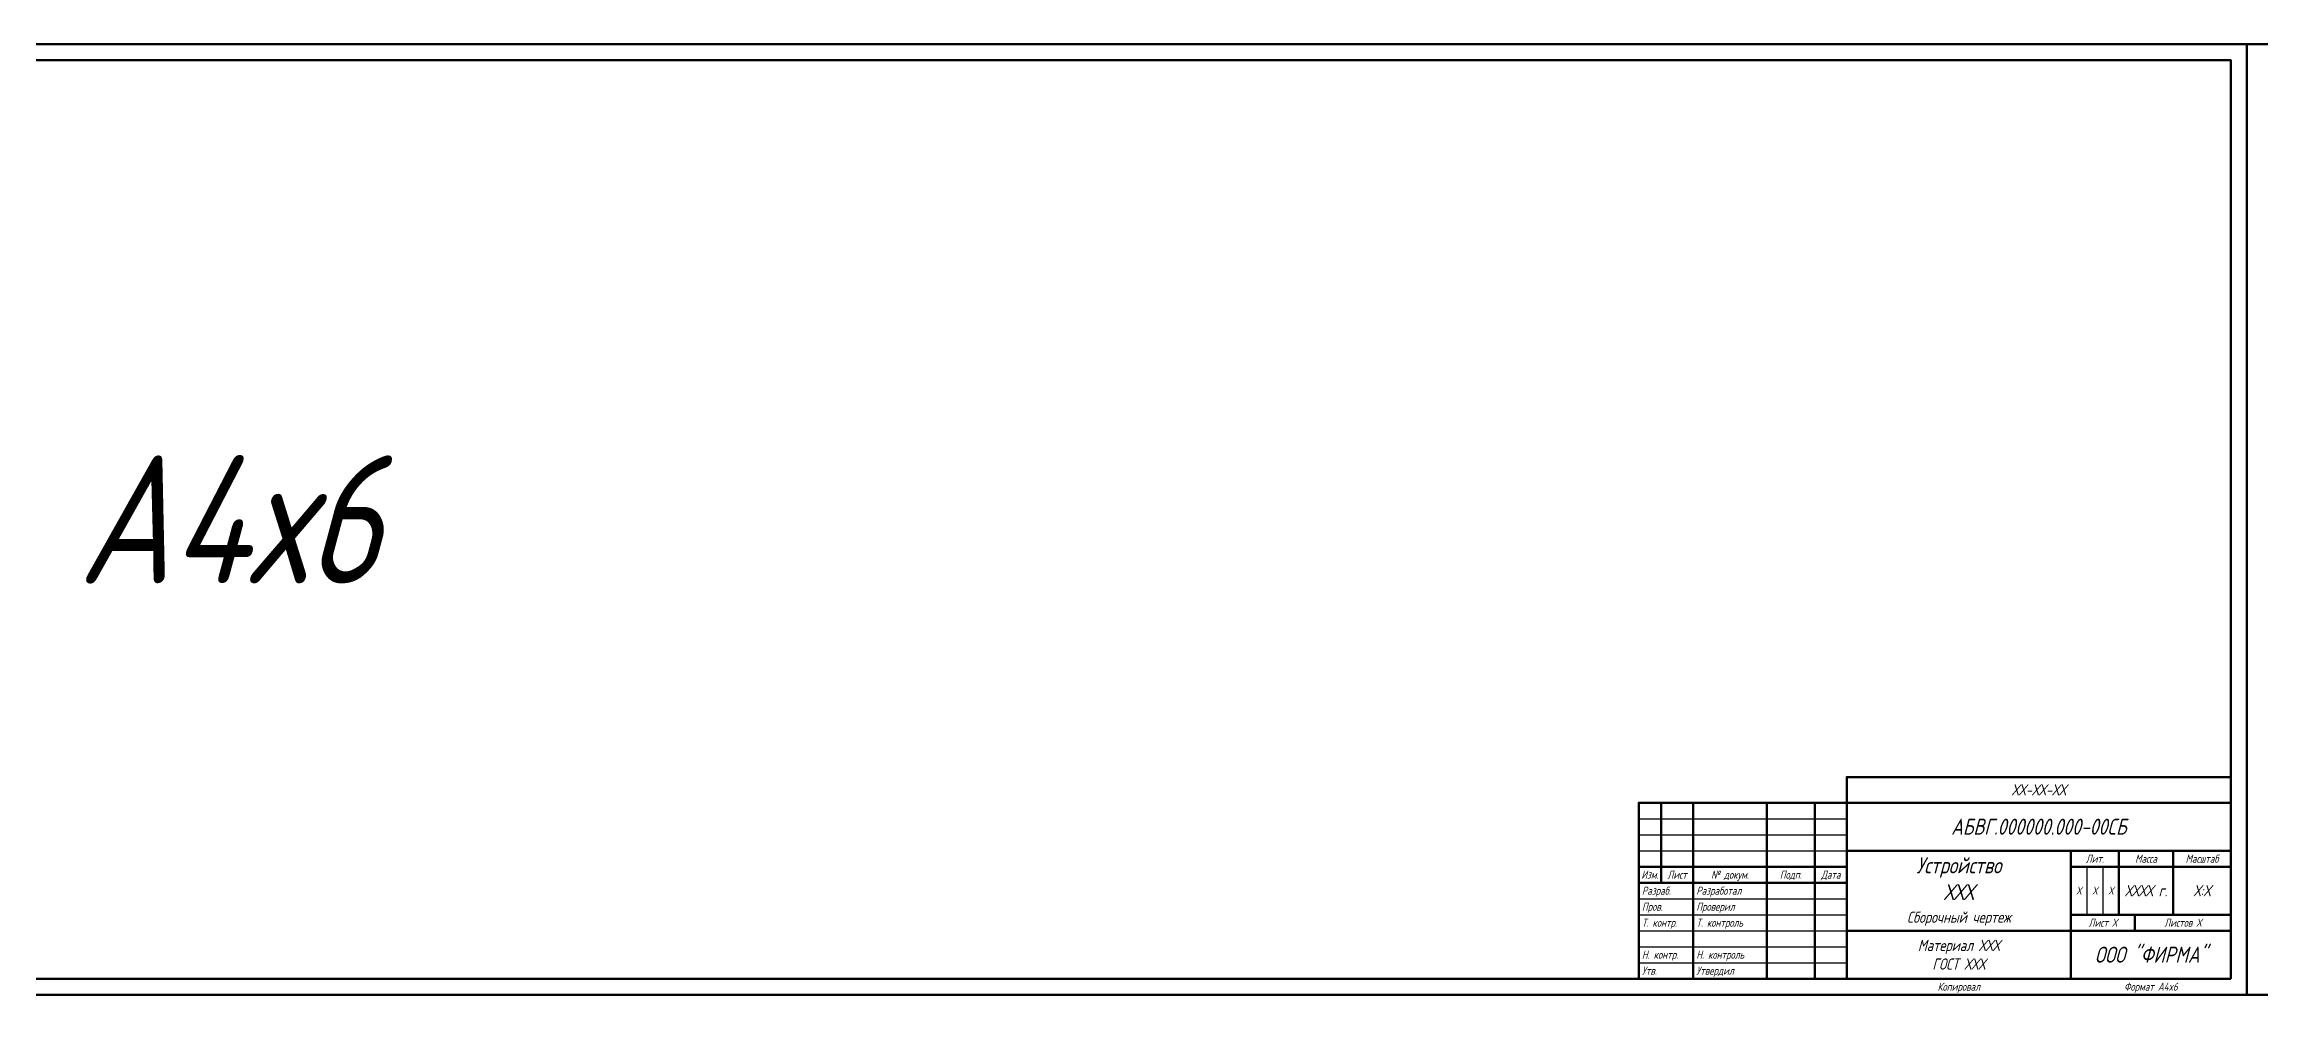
# Model space of a CAD drawing. Header units: inches. Extents: x 0 to 5320, y -3514 to 0.
# Drawn here: x 573 to 1265, y -2970 to -2673 of the extents above; entities that cross this region are included whole.
import ezdxf

# ---------------------------------------------------------------- set-up
doc = ezdxf.new("R2010")
doc.units = ezdxf.units.IN
doc.header["$MEASUREMENT"] = 0
doc.layers.get('Defpoints').update_dxf_attribs({"color": 30})
doc.styles.add('GOST_A_05.0', font='GOST_A.TTF', dxfattribs={"height": 5})
doc.styles.add('GOST_A_40.0', font='GOST_A.TTF', dxfattribs={"height": 40})
doc.styles.add('GOST_B_02.5', font='GOST_A.TTF', dxfattribs={"height": 2.5})
doc.styles.add('GOST_B_03.5', font='GOST_A.TTF', dxfattribs={"height": 3.5})

msp = doc.modelspace()

# ---------------------------------------------------------------- linework, layer by layer
at = {"lineweight": 50}
for p, q in [((1078, -2910), (1078, -2935)), ((1088, -2910), (1088, -2965)), ((1111, -2910), (1111, -2965)), ((1126, -2910), (1126, -2965)), ((1136, -2925), (1256, -2925)), ((1206, -2925), (1206, -2965)), ((1221, -2925), (1221, -2945)), ((1238, -2925), (1238, -2945)), ((1071, -2930), (1136, -2930)), ((1206, -2930), (1256, -2930)), ((1071, -2935), (1136, -2935)), ((1206, -2945), (1256, -2945)), ((1226, -2945), (1226, -2950)), ((1136, -2950), (1256, -2950))]:
    msp.add_line(p, q, dxfattribs=at)
msp.add_line((1111, -2910), (1126, -2910))
at = {"lineweight": 25}
for p, q in [((1071, -2915), (1136, -2915)), ((1071, -2920), (1136, -2920)), ((1071, -2925), (1136, -2925)), ((1211, -2930), (1211, -2945)), ((1216, -2930), (1216, -2945)), ((1071, -2940), (1136, -2940)), ((1071, -2945), (1136, -2945)), ((1071, -2950), (1136, -2950)), ((1071, -2955), (1136, -2955)), ((1071, -2960), (1136, -2960))]:
    msp.add_line(p, q, dxfattribs=at)
at = {"lineweight": 50}
for points in [[(1256, -2965), (20, -2965), (20, -2678), (1256, -2678)], [(1256, -2910), (1136, -2910), (1136, -2902), (1256, -2902)], [(1256, -2965), (1071, -2965), (1071, -2910), (1256, -2910)], [(1256, -2965), (1136, -2965), (1136, -2910), (1256, -2910)]]:
    msp.add_lwpolyline(points, close=True, dxfattribs=at)
at = {"layer": 'Defpoints', "lineweight": 50}
for points in [[(0, -2970), (1261, -2970), (1261, -2673), (0, -2673)], [(1261, -2970), (2522, -2970), (2522, -2673), (1261, -2673)]]:
    msp.add_lwpolyline(points, close=True, dxfattribs=at)

# ---------------------------------------------------------------- texts
at = {"color": 1, "lineweight": 13}
for s, insert, char_height, width, attachment_point, style in [('{\\fGOST type A|b0|i1|c204|p34;ХХ-ХХ-ХХ}', (1196, -2906), 3.5, 120, 5, 'GOST_B_03.5'), ('{\\fGOST type A|b0|i1|c204|p34;АБВГ.000000.000-00СБ}', (1196, -2917.5), 5, 120, 5, 'GOST_A_05.0'), ('{\\fGOST type A|b0|i1|c204|p34;Устройство\\PХХХ}', (1171, -2933.75), 5, 70, 5, 'GOST_A_05.0'), ('{\\fGOST type A|b0|i1|c204|p34;Разработал}', (1089, -2936.25), 2.5, 22, 1, 'GOST_B_02.5'), ('{\\fGOST type A|b0|i1|c204|p34;Проверил}', (1089, -2941.25), 2.5, 22, 1, 'GOST_B_02.5'), ('{\\fGOST type A|b0|i1|c204|p34;Х}', (1208.5, -2937.5), 2.5, 5, 5, 'GOST_B_02.5'), ('{\\fGOST type A|b0|i1|c204|p34;Х}', (1213.5, -2937.5), 2.5, 5, 5, 'GOST_B_02.5'), ('{\\fGOST type A|b0|i1|c204|p34;Х}', (1218.5, -2937.5), 2.5, 5, 5, 'GOST_B_02.5'), ('{\\fGOST type A|b0|i1|c204|p34;ХХХХ г.}', (1229.5, -2937.5), 3.5, 17, 5, 'GOST_B_03.5'), ('{\\fGOST type A|b0|i1|c204|p34;Х:Х}', (1247, -2937.5), 3.5, 18, 5, 'GOST_B_03.5'), ('{\\fGOST type A|b0|i1|c204|p34;Т. контроль}', (1089, -2946.25), 2.5, 22, 1, 'GOST_B_02.5'), ('{\\fGOST type A|b0|i1|c204|p34;Лист Х}', (1216, -2946.25), 2.5, 20, 2, 'GOST_B_02.5'), ('{\\fGOST type A|b0|i1|c204|p34;Листов Х}', (1241, -2946.25), 2.5, 30, 2, 'GOST_B_02.5'), ('{\\fGOST type A|b0|i1|c204|p34;Материал ХХХ\\PГОСТ ХХХ}', (1171, -2957.5), 3.5, 70, 5, 'GOST_B_03.5'), ('{\\fGOST type A|b0|i1|c204|p34;ООО "ФИРМА"}', (1231, -2957.5), 5, 50, 5, 'GOST_A_05.0'), ('{\\fGOST type A|b0|i1|c204|p34;Утвердил}', (1089, -2961.25), 2.5, 22, 1, 'GOST_B_02.5'), ('{\\fGOST type A|b0|i1|c204|p34;Н. контроль}', (1089, -2956.25), 2.5, 22, 1, 'GOST_B_02.5')]:
    msp.add_mtext(s, dxfattribs=dict(at, insert=insert, char_height=char_height, width=width, attachment_point=attachment_point, style=style))
at = {"lineweight": 13}
for s, insert, char_height, width, attachment_point, style in [('{\\fGOST type A|b0|i1|c204|p34;Лит.}', (1213.5, -2926.25), 2.5, 15, 2, 'GOST_B_02.5'), ('{\\fGOST type A|b0|i1|c204|p34;Масса}', (1229.5, -2926.25), 2.5, 17, 2, 'GOST_B_02.5'), ('{\\fGOST type A|b0|i1|c204|p34;Масштаб}', (1247, -2926.25), 2.5, 18, 2, 'GOST_B_02.5'), ('{\\fGOST type A|b0|i1|c204|p34;Изм.}', (1074.5, -2931.25), 2.5, 7, 2, 'GOST_B_02.5'), ('{\\fGOST type A|b0|i1|c204|p34;Лист}', (1083, -2931.25), 2.5, 10, 2, 'GOST_B_02.5'), ('{\\fGOST type A|b0|i1|c204|p34;№ докум.}', (1099.5, -2931.25), 2.5, 23, 2, 'GOST_B_02.5'), ('{\\fGOST type A|b0|i1|c204|p34;Подп.}', (1118.5, -2931.25), 2.5, 15, 2, 'GOST_B_02.5'), ('{\\fGOST type A|b0|i1|c204|p34;Дата}', (1131, -2931.25), 2.5, 10, 2, 'GOST_B_02.5'), ('{\\fGOST type A|b0|i1|c204|p34;Разраб.}', (1072, -2936.25), 2.5, 16, 1, 'GOST_B_02.5'), ('{\\fGOST type A|b0|i1|c204|p34;Пров.}', (1072, -2941.25), 2.5, 16, 1, 'GOST_B_02.5'), ('{\\fGOST type A|b0|i1|c204|p34;Т. контр.}', (1072, -2946.25), 2.5, 16, 1, 'GOST_B_02.5'), ('{\\fGOST type A|b0|i1|c204|p34;Сборочный чертеж}', (1171, -2946.25), 3.5, 70, 5, 'GOST_B_03.5'), ('{\\fGOST type A|b0|i1|c204|p34;Утв.}', (1072, -2961.25), 2.5, 16, 1, 'GOST_B_02.5'), ('{\\fGOST type A|b0|i1|c204|p34;Н. контр.}', (1072, -2956.25), 2.5, 16, 1, 'GOST_B_02.5'), ('{\\fGOST type A|b0|i1|c204|p34;Копировал}', (1171, -2966.25), 2.5, 70, 2, 'GOST_B_02.5'), ('{\\fGOST type A|b0|i1|c204|p34;Формат А4x6}', (1231, -2966.25), 2.5, 50, 2, 'GOST_B_02.5')]:
    msp.add_mtext(s, dxfattribs=dict(at, insert=insert, char_height=char_height, width=width, attachment_point=attachment_point, style=style))
at = {"layer": 'Defpoints', "lineweight": 13, "insert": (630.5, -2821.5), "char_height": 40, "width": 1261, "attachment_point": 5, "style": 'GOST_A_40.0'}
msp.add_mtext('{\\fGOST type A|b0|i1|c204|p34;A4х6}', dxfattribs=at)

doc.saveas('drawing.dxf')
